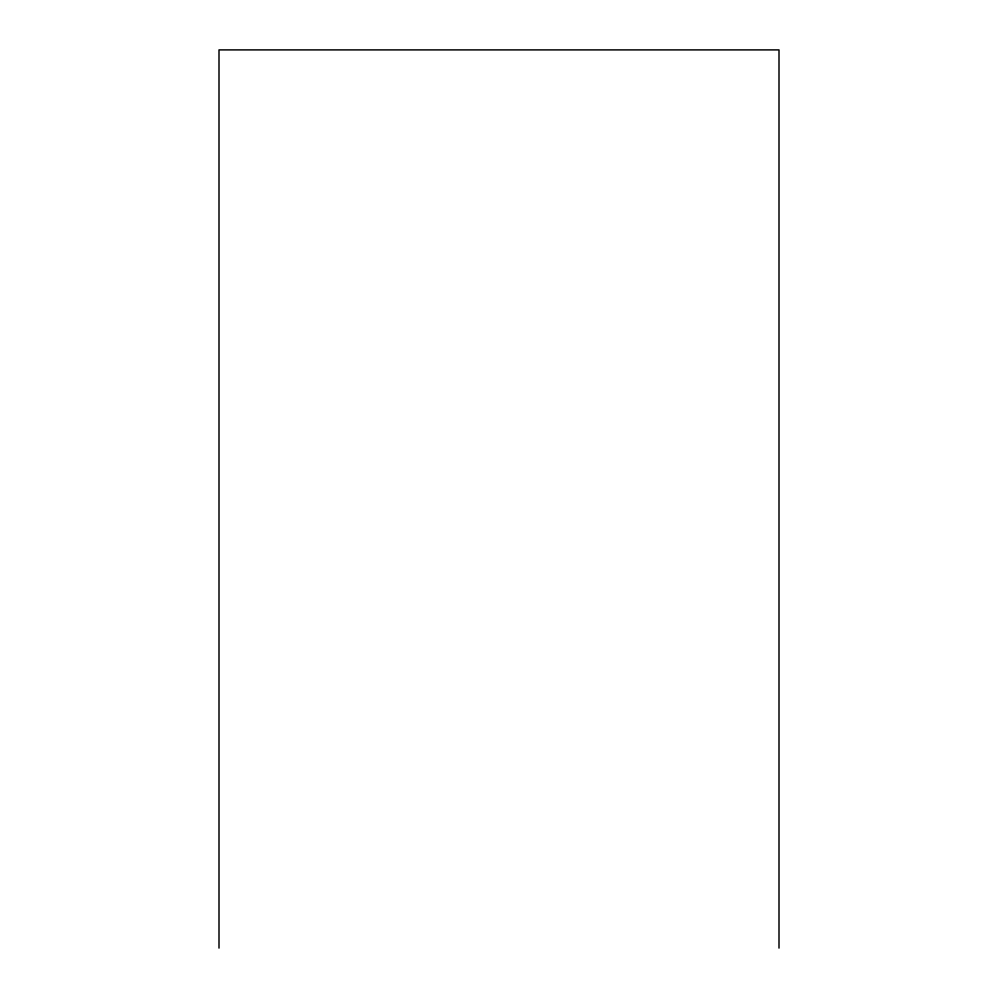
<?xml version="1.0" encoding="UTF-8"?>
<svg xmlns="http://www.w3.org/2000/svg" width="998" height="998" viewBox="0 0 998 998"><rect width="100%" height="100%" fill="white"/><g stroke="black" fill="none" stroke-linecap="round" stroke-linejoin="round"><path stroke-width="1.5" d="M779.001 948.1L779.001 49.9L218.999 49.9L218.999 948.1"/></g></svg>
